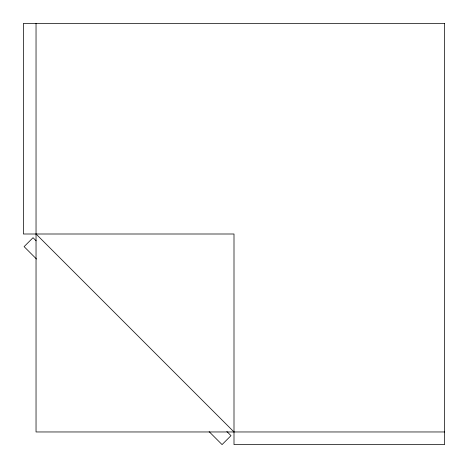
<?xml version="1.0" encoding="UTF-8"?>
<svg xmlns="http://www.w3.org/2000/svg" width="468" height="468" viewBox="0 0 468 468"><rect width="100%" height="100%" fill="white"/><g stroke="black" fill="none" stroke-linecap="round" stroke-linejoin="round"><path stroke-width="0.7" d="M444.6 431.964L36.036 431.964L36.036 23.4M36.036 234L234 431.964M36.135 240.804L33.035 237.703L24.102 246.636L36.504 259.038M226.863 431.525L230.999 435.661L222.06 444.594L209.137 431.671M444.6 23.4L23.4 23.4L23.4 234L234 234L234 444.6L444.6 444.6L444.6 23.4"/></g></svg>
